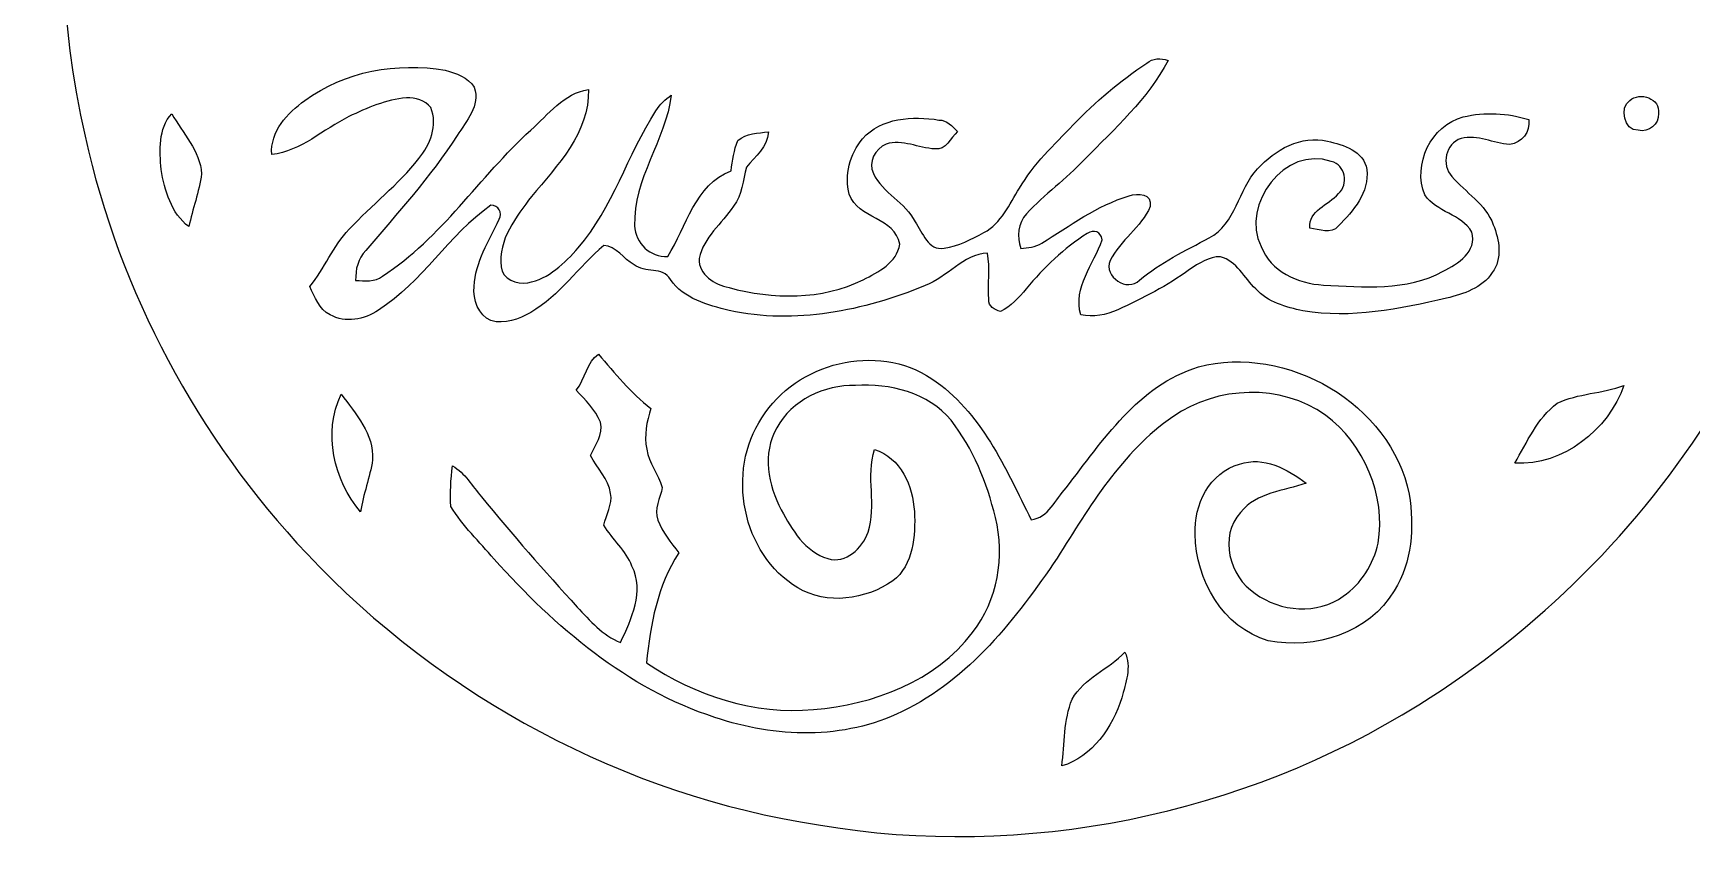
# Model space of a CAD drawing. Header units: centimetres. Extents: x -10.7 to 10.5, y -13.5 to 13.3.
# Drawn here: x -10.72 to 1.79, y -13.49 to -7.26 of the extents above; entities that cross this region are included whole.
import ezdxf

# ---------------------------------------------------------------- set-up
doc = ezdxf.new("R2010")
doc.units = ezdxf.units.CM
doc.header["$MEASUREMENT"] = 0
doc.layers.add('Camada 1', color=7, linetype='Continuous')

msp = doc.modelspace()

# ---------------------------------------------------------------- linework, layer by layer
at = {"layer": 'Camada 1', "color": 156}
for points, knots in [([(4.67465, 13.28455), (4.71204, 13.28455), (4.7498, 13.2849), (4.78754, 13.28561), (4.78754, 13.28561), (4.86339, 13.08805), (4.90607, 12.87921), (4.99497, 12.68659), (4.99497, 12.68659), (5.36081, 11.79476), (5.98594, 11.04053), (6.65585, 10.35966), (6.65585, 10.35966), (6.84705, 10.17446), (7.01462, 9.96597), (7.21924, 9.79452), (7.21924, 9.79452), (8.05108, 8.96338), (8.90588, 8.12799), (9.49995, 7.10211), (9.49995, 7.10211), (10.20444, 5.90727), (10.45739, 4.44923), (10.17869, 3.08926), (10.17869, 3.08926), (9.94163, 1.92687), (9.27946, 0.88582), (8.42997, 0.07196), (8.42997, 0.07196), (7.70712, -0.61524), (6.86187, -1.17439), (5.95029, -1.57833), (5.95029, -1.57833), (5.81871, -1.62913), (5.82507, -1.78893), (5.82471, -1.90534), (5.82471, -1.90534), (5.81447, -2.03941), (5.96053, -2.12302), (5.95453, -2.25602), (5.95453, -2.25602), (5.95665, -2.48038), (5.95417, -2.70474), (5.95524, -2.92876), (5.95524, -2.92876), (5.96053, -3.10479), (5.85328, -3.26565), (5.70652, -3.35526), (5.70652, -3.35526), (5.70371, -3.48262), (5.70723, -3.60997), (5.70442, -3.73768), (5.70442, -3.73768), (5.70723, -3.84632), (5.63386, -3.93593), (5.56153, -4.00861), (5.56153, -4.00861), (5.39009, -4.18958), (5.17455, -4.32364), (4.94558, -4.41959), (4.94558, -4.41959), (4.93572, -6.37998), (4.94417, -8.34036), (4.94135, -10.30111), (4.94135, -10.30111), (4.93572, -10.53112), (4.95618, -10.76218), (4.9269, -10.99149), (4.9269, -10.99149), (4.77202, -11.0116), (4.61468, -11.01583), (4.46017, -10.99219), (4.46017, -10.99219), (4.42877, -10.77489), (4.4383, -10.55511), (4.43793, -10.33638), (4.43793, -10.33638), (4.43618, -8.36682), (4.44112, -6.39726), (4.43511, -4.42736), (4.43511, -4.42736), (4.17865, -4.31305), (3.93559, -4.1529), (3.7659, -3.92535), (3.7659, -3.92535), (3.64878, -3.76132), (3.70804, -3.54824), (3.69393, -3.36125), (3.69393, -3.36125), (3.5634, -3.26918), (3.429, -3.13689), (3.43746, -2.96403), (3.43746, -2.96403), (3.43782, -2.71744), (3.43605, -2.47085), (3.43782, -2.22462), (3.43782, -2.22462), (3.43393, -2.1149), (3.55811, -2.04998), (3.55458, -1.93957), (3.55458, -1.93957), (3.55706, -1.82667), (3.55988, -1.71309), (3.54507, -1.6016), (3.54507, -1.6016), (3.5239, -1.56386), (3.48402, -1.5441), (3.44735, -1.52576), (3.44735, -1.52576), (2.51848, -1.12041), (1.66758, -0.54081), (0.93732, 0.16121), (0.93732, 0.16121), (0.58632, 0.52105), (0.25822, 0.90664), (-0.00494, 1.33631), (-0.00494, 1.33631), (-0.43003, 2.01012), (-0.7045, 2.77988), (-0.79128, 3.57222), (-0.79128, 3.57222), (-0.88335, 4.42524), (-0.77927, 5.29836), (-0.496, 6.10799), (-0.496, 6.10799), (-0.2025, 6.93773), (0.28963, 7.68314), (0.86359, 8.34495), (0.86359, 8.34495), (1.79175, 9.43574), (2.93299, 10.33285), (3.78777, 11.48855), (3.78777, 11.48855), (4.19064, 12.02619), (4.49579, 12.6365), (4.67465, 13.28455)], [0, 0, 0, 0, 0.02857143, 0.02857143, 0.02857143, 0.02857143, 0.05714286, 0.05714286, 0.05714286, 0.05714286, 0.08571429, 0.08571429, 0.08571429, 0.08571429, 0.11428571, 0.11428571, 0.11428571, 0.11428571, 0.14285714, 0.14285714, 0.14285714, 0.14285714, 0.17142857, 0.17142857, 0.17142857, 0.17142857, 0.2, 0.2, 0.2, 0.2, 0.22857143, 0.22857143, 0.22857143, 0.22857143, 0.25714286, 0.25714286, 0.25714286, 0.25714286, 0.28571429, 0.28571429, 0.28571429, 0.28571429, 0.31428571, 0.31428571, 0.31428571, 0.31428571, 0.34285714, 0.34285714, 0.34285714, 0.34285714, 0.37142857, 0.37142857, 0.37142857, 0.37142857, 0.4, 0.4, 0.4, 0.4, 0.42857143, 0.42857143, 0.42857143, 0.42857143, 0.45714286, 0.45714286, 0.45714286, 0.45714286, 0.48571429, 0.48571429, 0.48571429, 0.48571429, 0.51428571, 0.51428571, 0.51428571, 0.51428571, 0.54285714, 0.54285714, 0.54285714, 0.54285714, 0.57142857, 0.57142857, 0.57142857, 0.57142857, 0.6, 0.6, 0.6, 0.6, 0.62857143, 0.62857143, 0.62857143, 0.62857143, 0.65714286, 0.65714286, 0.65714286, 0.65714286, 0.68571429, 0.68571429, 0.68571429, 0.68571429, 0.71428571, 0.71428571, 0.71428571, 0.71428571, 0.74285714, 0.74285714, 0.74285714, 0.74285714, 0.77142857, 0.77142857, 0.77142857, 0.77142857, 0.8, 0.8, 0.8, 0.8, 0.82857143, 0.82857143, 0.82857143, 0.82857143, 0.85714286, 0.85714286, 0.85714286, 0.85714286, 0.88571429, 0.88571429, 0.88571429, 0.88571429, 0.91428571, 0.91428571, 0.91428571, 0.91428571, 0.94285714, 0.94285714, 0.94285714, 0.94285714, 1, 1, 1, 1]), ([(-3.98955, 9.44633), (-3.82693, 9.46326), (-3.66253, 9.46185), (-3.49956, 9.44845), (-3.49956, 9.44845), (-3.49284, 9.38035), (-3.48614, 9.31192), (-3.48543, 9.24348), (-3.48543, 9.24348), (-3.4858, 7.24429), (-3.48543, 5.24474), (-3.4858, 3.24555), (-3.4858, 3.24555), (-3.48402, 3.13231), (-3.49284, 3.01871), (-3.48085, 2.90547), (-3.48085, 2.90547), (-3.45863, 2.86597), (-3.40888, 2.85608), (-3.37326, 2.83174), (-3.37326, 2.83174), (-3.14607, 2.71392), (-2.98238, 2.49765), (-2.88466, 2.26518), (-2.88466, 2.26518), (-2.79929, 2.02564), (-2.76119, 1.77236), (-2.71744, 1.52259), (-2.71744, 1.52259), (-2.70228, 1.39522), (-2.56292, 1.32785), (-2.55023, 1.19909), (-2.55023, 1.19909), (-2.51919, 0.9779), (-2.52306, 0.7507), (-2.55023, 0.52916), (-2.55023, 0.52916), (-2.55588, 0.44202), (-2.61513, 0.37499), (-2.67053, 0.31255), (-2.67053, 0.31255), (-2.6356, 0.25011), (-2.61338, 0.17215), (-2.54706, 0.13441), (-2.54706, 0.13441), (-2.44474, 0.07832), (-2.32833, 0.05749), (-2.21614, 0.02998), (-2.21614, 0.02998), (-0.80785, -0.28787), (0.48682, -1.07879), (1.41746, -2.18157), (1.41746, -2.18157), (2.37842, -3.29706), (2.95063, -4.7385), (3.02119, -6.20854), (3.02119, -6.20854), (3.0674, -7.57449), (2.68498, -8.94891), (1.95615, -10.10391), (1.95615, -10.10391), (1.397, -11.00137), (0.6283, -11.76619), (-0.26882, -12.325), (-0.26882, -12.325), (-1.6016, -13.15931), (-3.24202, -13.49445), (-4.7939, -13.23162), (-4.7939, -13.23162), (-6.25934, -13.00585), (-7.63551, -12.26855), (-8.64975, -11.18904), (-8.64975, -11.18904), (-9.47526, -10.31346), (-10.06333, -9.21597), (-10.32403, -8.0405), (-10.32403, -8.0405), (-10.71527, -6.33764), (-10.40553, -4.48804), (-9.47949, -3.00637), (-9.47949, -3.00637), (-8.54639, -1.48802), (-6.99135, -0.36476), (-5.2518, 0.02857), (-5.2518, 0.02857), (-5.1181, 0.06173), (-4.96958, 0.07761), (-4.86304, 0.17322), (-4.86304, 0.17322), (-4.81824, 0.21766), (-4.78048, 0.29951), (-4.8341, 0.35136), (-4.8341, 0.35136), (-4.92512, 0.45861), (-4.92195, 0.60607), (-4.92831, 0.73837), (-4.92831, 0.73837), (-4.93041, 0.8957), (-4.93959, 1.0555), (-4.90784, 1.21038), (-4.90784, 1.21038), (-4.88102, 1.32961), (-4.75121, 1.3977), (-4.7452, 1.52364), (-4.7452, 1.52364), (-4.69511, 1.82174), (-4.66972, 2.13535), (-4.51555, 2.40242), (-4.51555, 2.40242), (-4.40019, 2.60914), (-4.22592, 2.79152), (-4.00261, 2.87901), (-4.00261, 2.87901), (-3.99696, 4.87079), (-4.0019, 6.86293), (-4.00015, 8.85472), (-4.00015, 8.85472), (-3.99696, 9.05191), (-4.00967, 9.24983), (-3.98955, 9.44633)], [0, 0, 0, 0, 0.03225806, 0.03225806, 0.03225806, 0.03225806, 0.06451613, 0.06451613, 0.06451613, 0.06451613, 0.09677419, 0.09677419, 0.09677419, 0.09677419, 0.12903226, 0.12903226, 0.12903226, 0.12903226, 0.16129032, 0.16129032, 0.16129032, 0.16129032, 0.19354839, 0.19354839, 0.19354839, 0.19354839, 0.22580645, 0.22580645, 0.22580645, 0.22580645, 0.25806452, 0.25806452, 0.25806452, 0.25806452, 0.29032258, 0.29032258, 0.29032258, 0.29032258, 0.32258065, 0.32258065, 0.32258065, 0.32258065, 0.35483871, 0.35483871, 0.35483871, 0.35483871, 0.38709677, 0.38709677, 0.38709677, 0.38709677, 0.41935484, 0.41935484, 0.41935484, 0.41935484, 0.4516129, 0.4516129, 0.4516129, 0.4516129, 0.48387097, 0.48387097, 0.48387097, 0.48387097, 0.51612903, 0.51612903, 0.51612903, 0.51612903, 0.5483871, 0.5483871, 0.5483871, 0.5483871, 0.58064516, 0.58064516, 0.58064516, 0.58064516, 0.61290323, 0.61290323, 0.61290323, 0.61290323, 0.64516129, 0.64516129, 0.64516129, 0.64516129, 0.67741935, 0.67741935, 0.67741935, 0.67741935, 0.70967742, 0.70967742, 0.70967742, 0.70967742, 0.74193548, 0.74193548, 0.74193548, 0.74193548, 0.77419355, 0.77419355, 0.77419355, 0.77419355, 0.80645161, 0.80645161, 0.80645161, 0.80645161, 0.83870968, 0.83870968, 0.83870968, 0.83870968, 0.87096774, 0.87096774, 0.87096774, 0.87096774, 0.90322581, 0.90322581, 0.90322581, 0.90322581, 0.93548387, 0.93548387, 0.93548387, 0.93548387, 1, 1, 1, 1]), ([(-2.32092, -7.48911), (-2.32092, -7.48911), (-2.32092, -7.48911), (-2.32092, -7.48911), (-2.32092, -7.48911), (-2.52165, -7.62387), (-2.70791, -7.7805), (-2.87548, -7.95513), (-2.87548, -7.95513), (-3.01941, -8.10541), (-3.175, -8.24934), (-3.27978, -8.43209), (-3.27978, -8.43209), (-3.35597, -8.55203), (-3.41558, -8.69597), (-3.54753, -8.76652), (-3.54753, -8.76652), (-3.64172, -8.81732), (-3.74049, -8.86953), (-3.8481, -8.88293), (-3.8481, -8.88293), (-3.97087, -8.90622), (-4.00931, -8.7644), (-4.0661, -8.6861), (-4.0661, -8.6861), (-4.13948, -8.53722), (-4.31341, -8.47124), (-4.3808, -8.32026), (-4.3808, -8.32026), (-4.42453, -8.2363), (-4.36597, -8.13399), (-4.28625, -8.09941), (-4.28625, -8.09941), (-4.16172, -8.06097), (-4.04142, -8.12977), (-3.91829, -8.13611), (-3.91829, -8.13611), (-3.83363, -8.14846), (-3.79835, -8.05249), (-3.74755, -8.00381), (-3.74755, -8.00381), (-3.786, -7.96361), (-3.82729, -7.91915), (-3.88691, -7.91774), (-3.88691, -7.91774), (-4.0841, -7.88704), (-4.32223, -7.89834), (-4.46334, -8.05921), (-4.46334, -8.05921), (-4.55682, -8.17316), (-4.60304, -8.33402), (-4.56282, -8.47794), (-4.56282, -8.47794), (-4.49896, -8.66457), (-4.2164, -8.65116), (-4.18324, -8.85401), (-4.18324, -8.85401), (-4.20229, -8.99337), (-4.34481, -9.06356), (-4.45735, -9.12142), (-4.45735, -9.12142), (-4.77097, -9.27735), (-5.1382, -9.26994), (-5.46981, -9.18104), (-5.46981, -9.18104), (-5.57705, -9.1574), (-5.70018, -9.08649), (-5.69524, -8.9616), (-5.69524, -8.9616), (-5.66278, -8.80251), (-5.52238, -8.69809), (-5.43701, -8.56721), (-5.43701, -8.56721), (-5.36787, -8.4836), (-5.36787, -8.37177), (-5.33822, -8.27263), (-5.33822, -8.27263), (-5.27227, -8.19043), (-5.17701, -8.12341), (-5.17277, -8.0077), (-5.17277, -8.0077), (-5.2518, -8.01616), (-5.33893, -8.01722), (-5.40244, -8.07225), (-5.40244, -8.07225), (-5.43453, -8.14387), (-5.44089, -8.22325), (-5.45465, -8.30014), (-5.45465, -8.30014), (-5.72593, -8.40563), (-5.7912, -8.72101), (-5.93124, -8.94574), (-5.93124, -8.94574), (-6.06565, -8.9549), (-6.17466, -8.84555), (-6.18137, -8.71431), (-6.18137, -8.71431), (-6.19371, -8.36259), (-5.94783, -8.0712), (-5.90479, -7.73077), (-5.90479, -7.73077), (-5.951, -7.76145), (-5.99193, -7.80062), (-6.02051, -7.84859), (-6.02051, -7.84859), (-6.23639, -8.18091), (-6.34434, -8.57744), (-6.60576, -8.88083), (-6.60576, -8.88083), (-6.70842, -8.99653), (-6.82871, -9.11613), (-6.98746, -9.144), (-6.98746, -9.144), (-7.06966, -9.16023), (-7.17902, -9.11684), (-7.18679, -9.02334), (-7.18679, -9.02334), (-7.21289, -8.82049), (-7.07248, -8.64622), (-6.95854, -8.49347), (-6.95854, -8.49347), (-6.76521, -8.26065), (-6.52073, -8.01334), (-6.52921, -7.68843), (-6.52921, -7.68843), (-6.71476, -7.71525), (-6.83153, -7.87822), (-6.96453, -7.99358), (-6.96453, -7.99358), (-7.34942, -8.34777), (-7.63729, -8.80638), (-8.08178, -9.09425), (-8.08178, -9.09425), (-8.13928, -9.14188), (-8.21548, -9.12883), (-8.28428, -9.12741), (-8.28428, -9.12741), (-8.28674, -9.04416), (-8.26664, -8.96231), (-8.20772, -8.90093), (-8.20772, -8.90093), (-7.96995, -8.61905), (-7.71842, -8.34672), (-7.51874, -8.03485), (-7.51874, -8.03485), (-7.44996, -7.92551), (-7.34272, -7.8112), (-7.38998, -7.67079), (-7.38998, -7.67079), (-7.43654, -7.59566), (-7.52792, -7.56496), (-7.60871, -7.54274), (-7.60871, -7.54274), (-7.97277, -7.481), (-8.36576, -7.54873), (-8.66668, -7.77063), (-8.66668, -7.77063), (-8.79968, -7.86553), (-8.9281, -8.00311), (-8.91716, -8.17879), (-8.91716, -8.17879), (-8.6942, -8.15199), (-8.52981, -7.98688), (-8.33543, -7.89235), (-8.33543, -7.89235), (-8.19855, -7.82601), (-8.05497, -7.76427), (-7.90151, -7.75124), (-7.90151, -7.75124), (-7.83519, -7.74982), (-7.76005, -7.76781), (-7.71806, -7.82425), (-7.71806, -7.82425), (-7.66197, -7.95725), (-7.72266, -8.10365), (-7.80767, -8.20914), (-7.80767, -8.20914), (-7.96395, -8.40422), (-8.16256, -8.55944), (-8.33366, -8.74112), (-8.33366, -8.74112), (-8.45678, -8.86741), (-8.51711, -9.03851), (-8.6307, -9.17292), (-8.6307, -9.17292), (-8.59084, -9.25018), (-8.5612, -9.34473), (-8.47689, -9.386), (-8.47689, -9.386), (-8.36189, -9.45232), (-8.21831, -9.42162), (-8.11283, -9.35036), (-8.11283, -9.35036), (-7.78262, -9.14152), (-7.58367, -8.78416), (-7.2651, -8.56085), (-7.2651, -8.56085), (-7.20865, -8.55556), (-7.17303, -8.61976), (-7.2016, -8.66634), (-7.2016, -8.66634), (-7.2785, -8.8286), (-7.38292, -8.98771), (-7.3921, -9.17256), (-7.3921, -9.17256), (-7.39951, -9.27099), (-7.3607, -9.38812), (-7.26405, -9.4301), (-7.26405, -9.4301), (-7.16104, -9.45973), (-7.0545, -9.41987), (-6.96489, -9.36871), (-6.96489, -9.36871), (-6.74652, -9.24065), (-6.60293, -9.02475), (-6.41419, -8.86283), (-6.41419, -8.86283), (-6.3193, -8.87024), (-6.26426, -8.96408), (-6.18596, -9.00852), (-6.18596, -9.00852), (-6.10517, -9.07486), (-5.9683, -9.01876), (-5.91185, -9.12106), (-5.91185, -9.12106), (-5.80955, -9.26358), (-5.63033, -9.31403), (-5.46805, -9.35389), (-5.46805, -9.35389), (-4.97134, -9.46326), (-4.45487, -9.35496), (-3.99097, -9.16622), (-3.99097, -9.16622), (-3.82376, -9.10201), (-3.70804, -8.93339), (-3.52036, -8.92033), (-3.52036, -8.92033), (-3.50131, -9.03639), (-3.52107, -9.15387), (-3.51084, -9.27064), (-3.51084, -9.27064), (-3.51649, -9.3239), (-3.46638, -9.34755), (-3.4237, -9.36201), (-3.4237, -9.36201), (-3.34573, -9.3218), (-3.28471, -9.25653), (-3.22862, -9.19056), (-3.22862, -9.19056), (-3.09738, -9.03005), (-2.94464, -8.884), (-2.76859, -8.77288), (-2.76859, -8.77288), (-2.72133, -8.74112), (-2.66417, -8.75946), (-2.65711, -8.82049), (-2.65711, -8.82049), (-2.71992, -9.0064), (-2.87655, -9.1768), (-2.81798, -9.38705), (-2.81798, -9.38705), (-2.72274, -9.40364), (-2.62643, -9.38883), (-2.53894, -9.3479), (-2.53894, -9.3479), (-2.35055, -9.26253), (-2.16534, -9.16727), (-1.99813, -9.04451), (-1.99813, -9.04451), (-1.92829, -8.99795), (-1.85208, -8.94715), (-1.76494, -8.94856), (-1.76494, -8.94856), (-1.64112, -8.98172), (-1.58503, -9.10766), (-1.49895, -9.1902), (-1.49895, -9.1902), (-1.40828, -9.29181), (-1.2707, -9.32709), (-1.14299, -9.35672), (-1.14299, -9.35672), (-0.77998, -9.4167), (-0.41416, -9.34295), (-0.06068, -9.26182), (-0.06068, -9.26182), (0.06667, -9.2283), (0.20849, -9.18598), (0.28363, -9.0685), (0.28363, -9.0685), (0.36194, -8.96338), (0.3376, -8.82015), (0.29138, -8.70691), (0.29138, -8.70691), (0.23424, -8.55098), (0.08254, -8.46525), (-0.0201, -8.34319), (-0.0201, -8.34319), (-0.10125, -8.25782), (-0.06843, -8.0913), (0.04903, -8.0578), (0.04903, -8.0578), (0.17392, -8.02323), (0.29245, -8.09554), (0.41556, -8.10224), (0.41556, -8.10224), (0.50906, -8.08848), (0.5715, -8.0091), (0.55845, -7.91491), (0.55845, -7.91491), (0.40004, -7.86448), (0.22718, -7.85459), (0.06526, -7.89481), (0.06526, -7.89481), (-0.17638, -7.95796), (-0.31962, -8.25287), (-0.22365, -8.48218), (-0.22365, -8.48218), (-0.1397, -8.61554), (0.05291, -8.62471), (0.12982, -8.76229), (0.12982, -8.76229), (0.17285, -8.90905), (0.0247, -9.00289), (-0.08678, -9.05722), (-0.08678, -9.05722), (-0.36194, -9.21032), (-0.68757, -9.17539), (-0.98918, -9.16164), (-0.98918, -9.16164), (-1.17968, -9.15212), (-1.38711, -9.05862), (-1.45873, -8.87024), (-1.45873, -8.87024), (-1.6129, -8.5552), (-1.27881, -8.10718), (-0.92991, -8.23066), (-0.92991, -8.23066), (-0.82303, -8.25217), (-0.7955, -8.40598), (-0.87629, -8.47302), (-0.87629, -8.47302), (-0.94933, -8.56192), (-1.10348, -8.59508), (-1.09007, -8.73371), (-1.09007, -8.73371), (-1.01988, -8.74041), (-0.93169, -8.78382), (-0.87665, -8.71714), (-0.87665, -8.71714), (-0.76341, -8.60636), (-0.64135, -8.46067), (-0.6618, -8.29168), (-0.6618, -8.29168), (-0.68333, -8.14987), (-0.83819, -8.10506), (-0.95744, -8.07826), (-0.95744, -8.07826), (-1.15639, -8.02852), (-1.35573, -8.1421), (-1.48554, -8.2864), (-1.48554, -8.2864), (-1.633, -8.44196), (-1.64747, -8.7002), (-1.84996, -8.80638), (-1.84996, -8.80638), (-2.03022, -8.90305), (-2.21684, -8.99125), (-2.37489, -9.12388), (-2.37489, -9.12388), (-2.46732, -9.21985), (-2.64759, -9.09954), (-2.59644, -8.97607), (-2.59644, -8.97607), (-2.5206, -8.82368), (-2.36078, -8.72771), (-2.29517, -8.57003), (-2.29517, -8.57003), (-2.27612, -8.46983), (-2.38653, -8.46737), (-2.45426, -8.48888), (-2.45426, -8.48888), (-2.69487, -8.56368), (-2.89984, -8.71502), (-3.11221, -8.8459), (-3.11221, -8.8459), (-3.15841, -8.87835), (-3.21627, -8.87835), (-3.26989, -8.88612), (-3.26989, -8.88612), (-3.30164, -8.79686), (-3.29247, -8.69562), (-3.2265, -8.62436), (-3.2265, -8.62436), (-3.09104, -8.47794), (-2.92734, -8.36153), (-2.79082, -8.21584), (-2.79082, -8.21584), (-2.56329, -7.98335), (-2.31174, -7.7604), (-2.15971, -7.46831), (-2.15971, -7.46831), (-2.21509, -7.45101), (-2.27436, -7.45031), (-2.32092, -7.48911)], [0, 0, 0, 0, 0.00980392, 0.00980392, 0.00980392, 0.00980392, 0.01960784, 0.01960784, 0.01960784, 0.01960784, 0.02941176, 0.02941176, 0.02941176, 0.02941176, 0.03921569, 0.03921569, 0.03921569, 0.03921569, 0.04901961, 0.04901961, 0.04901961, 0.04901961, 0.05882353, 0.05882353, 0.05882353, 0.05882353, 0.06862745, 0.06862745, 0.06862745, 0.06862745, 0.07843137, 0.07843137, 0.07843137, 0.07843137, 0.08823529, 0.08823529, 0.08823529, 0.08823529, 0.09803922, 0.09803922, 0.09803922, 0.09803922, 0.10784314, 0.10784314, 0.10784314, 0.10784314, 0.11764706, 0.11764706, 0.11764706, 0.11764706, 0.12745098, 0.12745098, 0.12745098, 0.12745098, 0.1372549, 0.1372549, 0.1372549, 0.1372549, 0.14705882, 0.14705882, 0.14705882, 0.14705882, 0.15686275, 0.15686275, 0.15686275, 0.15686275, 0.16666667, 0.16666667, 0.16666667, 0.16666667, 0.17647059, 0.17647059, 0.17647059, 0.17647059, 0.18627451, 0.18627451, 0.18627451, 0.18627451, 0.19607843, 0.19607843, 0.19607843, 0.19607843, 0.20588235, 0.20588235, 0.20588235, 0.20588235, 0.21568627, 0.21568627, 0.21568627, 0.21568627, 0.2254902, 0.2254902, 0.2254902, 0.2254902, 0.23529412, 0.23529412, 0.23529412, 0.23529412, 0.24509804, 0.24509804, 0.24509804, 0.24509804, 0.25490196, 0.25490196, 0.25490196, 0.25490196, 0.26470588, 0.26470588, 0.26470588, 0.26470588, 0.2745098, 0.2745098, 0.2745098, 0.2745098, 0.28431373, 0.28431373, 0.28431373, 0.28431373, 0.29411765, 0.29411765, 0.29411765, 0.29411765, 0.30392157, 0.30392157, 0.30392157, 0.30392157, 0.31372549, 0.31372549, 0.31372549, 0.31372549, 0.32352941, 0.32352941, 0.32352941, 0.32352941, 0.33333333, 0.33333333, 0.33333333, 0.33333333, 0.34313725, 0.34313725, 0.34313725, 0.34313725, 0.35294118, 0.35294118, 0.35294118, 0.35294118, 0.3627451, 0.3627451, 0.3627451, 0.3627451, 0.37254902, 0.37254902, 0.37254902, 0.37254902, 0.38235294, 0.38235294, 0.38235294, 0.38235294, 0.39215686, 0.39215686, 0.39215686, 0.39215686, 0.40196078, 0.40196078, 0.40196078, 0.40196078, 0.41176471, 0.41176471, 0.41176471, 0.41176471, 0.42156863, 0.42156863, 0.42156863, 0.42156863, 0.43137255, 0.43137255, 0.43137255, 0.43137255, 0.44117647, 0.44117647, 0.44117647, 0.44117647, 0.45098039, 0.45098039, 0.45098039, 0.45098039, 0.46078431, 0.46078431, 0.46078431, 0.46078431, 0.47058824, 0.47058824, 0.47058824, 0.47058824, 0.48039216, 0.48039216, 0.48039216, 0.48039216, 0.49019608, 0.49019608, 0.49019608, 0.49019608, 0.5, 0.5, 0.5, 0.5, 0.50980392, 0.50980392, 0.50980392, 0.50980392, 0.51960784, 0.51960784, 0.51960784, 0.51960784, 0.52941176, 0.52941176, 0.52941176, 0.52941176, 0.53921569, 0.53921569, 0.53921569, 0.53921569, 0.54901961, 0.54901961, 0.54901961, 0.54901961, 0.55882353, 0.55882353, 0.55882353, 0.55882353, 0.56862745, 0.56862745, 0.56862745, 0.56862745, 0.57843137, 0.57843137, 0.57843137, 0.57843137, 0.58823529, 0.58823529, 0.58823529, 0.58823529, 0.59803922, 0.59803922, 0.59803922, 0.59803922, 0.60784314, 0.60784314, 0.60784314, 0.60784314, 0.61764706, 0.61764706, 0.61764706, 0.61764706, 0.62745098, 0.62745098, 0.62745098, 0.62745098, 0.6372549, 0.6372549, 0.6372549, 0.6372549, 0.64705882, 0.64705882, 0.64705882, 0.64705882, 0.65686275, 0.65686275, 0.65686275, 0.65686275, 0.66666667, 0.66666667, 0.66666667, 0.66666667, 0.67647059, 0.67647059, 0.67647059, 0.67647059, 0.68627451, 0.68627451, 0.68627451, 0.68627451, 0.69607843, 0.69607843, 0.69607843, 0.69607843, 0.70588235, 0.70588235, 0.70588235, 0.70588235, 0.71568627, 0.71568627, 0.71568627, 0.71568627, 0.7254902, 0.7254902, 0.7254902, 0.7254902, 0.73529412, 0.73529412, 0.73529412, 0.73529412, 0.74509804, 0.74509804, 0.74509804, 0.74509804, 0.75490196, 0.75490196, 0.75490196, 0.75490196, 0.76470588, 0.76470588, 0.76470588, 0.76470588, 0.7745098, 0.7745098, 0.7745098, 0.7745098, 0.78431373, 0.78431373, 0.78431373, 0.78431373, 0.79411765, 0.79411765, 0.79411765, 0.79411765, 0.80392157, 0.80392157, 0.80392157, 0.80392157, 0.81372549, 0.81372549, 0.81372549, 0.81372549, 0.82352941, 0.82352941, 0.82352941, 0.82352941, 0.83333333, 0.83333333, 0.83333333, 0.83333333, 0.84313725, 0.84313725, 0.84313725, 0.84313725, 0.85294118, 0.85294118, 0.85294118, 0.85294118, 0.8627451, 0.8627451, 0.8627451, 0.8627451, 0.87254902, 0.87254902, 0.87254902, 0.87254902, 0.88235294, 0.88235294, 0.88235294, 0.88235294, 0.89215686, 0.89215686, 0.89215686, 0.89215686, 0.90196078, 0.90196078, 0.90196078, 0.90196078, 0.91176471, 0.91176471, 0.91176471, 0.91176471, 0.92156863, 0.92156863, 0.92156863, 0.92156863, 0.93137255, 0.93137255, 0.93137255, 0.93137255, 0.94117647, 0.94117647, 0.94117647, 0.94117647, 0.95098039, 0.95098039, 0.95098039, 0.95098039, 0.96078431, 0.96078431, 0.96078431, 0.96078431, 0.97058824, 0.97058824, 0.97058824, 0.97058824, 0.98039216, 0.98039216, 0.98039216, 0.98039216, 1, 1, 1, 1]), ([(1.32009, -7.77027), (1.32009, -7.77027), (1.32009, -7.77027), (1.32009, -7.77027), (1.32009, -7.77027), (1.24249, -7.8253), (1.27528, -7.99641), (1.3836, -7.99535), (1.3836, -7.99535), (1.46402, -8.0137), (1.54128, -7.95126), (1.5374, -7.86835), (1.5374, -7.86835), (1.55292, -7.75475), (1.39734, -7.7029), (1.32009, -7.77027)], [0, 0, 0, 0, 0.2, 0.2, 0.2, 0.2, 0.4, 0.4, 0.4, 0.4, 0.6, 0.6, 0.6, 0.6, 1, 1, 1, 1]), ([(-9.75112, -8.29098), (-9.75112, -8.29098), (-9.75112, -8.29098), (-9.75112, -8.29098), (-9.75112, -8.29098), (-9.72396, -8.44727), (-9.67457, -8.62224), (-9.54193, -8.72172), (-9.54193, -8.72172), (-9.51406, -8.58801), (-9.46326, -8.45996), (-9.44633, -8.3245), (-9.44633, -8.3245), (-9.45373, -8.14704), (-9.59131, -8.01863), (-9.67034, -7.87011), (-9.67034, -7.87011), (-9.77406, -7.983), (-9.76029, -8.14951), (-9.75112, -8.29098)], [0, 0, 0, 0, 0.16666667, 0.16666667, 0.16666667, 0.16666667, 0.33333333, 0.33333333, 0.33333333, 0.33333333, 0.5, 0.5, 0.5, 0.5, 0.66666667, 0.66666667, 0.66666667, 0.66666667, 1, 1, 1, 1]), ([(-6.62128, -9.95327), (-6.62128, -9.95327), (-6.62128, -9.95327), (-6.62128, -9.95327), (-6.62128, -9.95327), (-6.55355, -10.0277), (-6.4777, -10.10002), (-6.4396, -10.19598), (-6.4396, -10.19598), (-6.4149, -10.28946), (-6.47805, -10.36672), (-6.51333, -10.44751), (-6.51333, -10.44751), (-6.46606, -10.54381), (-6.37821, -10.62214), (-6.36198, -10.73291), (-6.36198, -10.73291), (-6.34753, -10.81687), (-6.3948, -10.89271), (-6.41244, -10.97244), (-6.41244, -10.97244), (-6.34965, -11.08039), (-6.24628, -11.16188), (-6.20148, -11.28148), (-6.20148, -11.28148), (-6.10446, -11.47056), (-6.20606, -11.67977), (-6.28685, -11.85509), (-6.28685, -11.85509), (-6.42372, -11.80606), (-6.51686, -11.69), (-6.61458, -11.58909), (-6.61458, -11.58909), (-6.86047, -11.3171), (-7.10352, -11.04229), (-7.33565, -10.75867), (-7.33565, -10.75867), (-7.4055, -10.67788), (-7.45842, -10.57768), (-7.55509, -10.52512), (-7.55509, -10.52512), (-7.56496, -10.62637), (-7.5759, -10.72902), (-7.56637, -10.83132), (-7.56637, -10.83132), (-7.47642, -10.97704), (-7.35188, -11.09698), (-7.24076, -11.22715), (-7.24076, -11.22715), (-6.78215, -11.73762), (-6.23922, -12.20645), (-5.57564, -12.42094), (-5.57564, -12.42094), (-5.12197, -12.57582), (-4.60304, -12.59275), (-4.1656, -12.3765), (-4.1656, -12.3765), (-3.65901, -12.13309), (-3.30305, -11.67553), (-2.99649, -11.21938), (-2.99649, -11.21938), (-2.75061, -10.8331), (-2.5093, -10.41893), (-2.12372, -10.15471), (-2.12372, -10.15471), (-1.78893, -9.92187), (-1.3088, -9.90353), (-0.97296, -10.14236), (-0.97296, -10.14236), (-0.68262, -10.36072), (-0.5154, -10.74632), (-0.57608, -11.10721), (-0.57608, -11.10721), (-0.60995, -11.2663), (-0.7052, -11.41411), (-0.83889, -11.50761), (-0.83889, -11.50761), (-1.03258, -11.64872), (-1.3155, -11.62649), (-1.50388, -11.48608), (-1.50388, -11.48608), (-1.69898, -11.35803), (-1.7787, -11.05817), (-1.6129, -10.87578), (-1.6129, -10.87578), (-1.49331, -10.72232), (-1.28763, -10.71633), (-1.11901, -10.65423), (-1.11901, -10.65423), (-1.26012, -10.54876), (-1.44039, -10.44963), (-1.62065, -10.51172), (-1.62065, -10.51172), (-1.84679, -10.57205), (-1.96673, -10.82075), (-1.95615, -11.04089), (-1.95615, -11.04089), (-1.95262, -11.38132), (-1.74625, -11.74574), (-1.40475, -11.84275), (-1.40475, -11.84275), (-1.0555, -11.9119), (-0.64169, -11.78524), (-0.45507, -11.46562), (-0.45507, -11.46562), (-0.31784, -11.25114), (-0.30514, -10.98408), (-0.34254, -10.73925), (-0.34254, -10.73925), (-0.48083, -10.05346), (-1.26646, -9.60366), (-1.93145, -9.779), (-1.93145, -9.779), (-2.38441, -9.91693), (-2.65289, -10.33673), (-2.92876, -10.68987), (-2.92876, -10.68987), (-3.00743, -10.77701), (-3.06175, -10.91564), (-3.19229, -10.93082), (-3.19229, -10.93082), (-3.3849, -10.54311), (-3.56834, -10.1166), (-3.94158, -9.86754), (-3.94158, -9.86754), (-4.35327, -9.59097), (-4.965, -9.74619), (-5.22145, -10.16246), (-5.22145, -10.16246), (-5.49275, -10.56569), (-5.37386, -11.19152), (-4.95158, -11.4434), (-4.95158, -11.4434), (-4.73216, -11.57781), (-4.44041, -11.53195), (-4.23474, -11.3926), (-4.23474, -11.3926), (-4.08023, -11.27019), (-4.06188, -11.05181), (-4.07246, -10.86908), (-4.07246, -10.86908), (-4.08305, -10.67822), (-4.17547, -10.46161), (-4.37303, -10.40165), (-4.37303, -10.40165), (-4.43793, -10.60484), (-4.35504, -10.82286), (-4.4217, -11.02535), (-4.4217, -11.02535), (-4.46439, -11.14565), (-4.58786, -11.26455), (-4.7251, -11.22432), (-4.7251, -11.22432), (-4.89725, -11.17282), (-4.99497, -11.00561), (-5.07541, -10.85744), (-5.07541, -10.85744), (-5.17418, -10.67011), (-5.22145, -10.43199), (-5.10962, -10.23937), (-5.10962, -10.23937), (-4.99745, -10.02665), (-4.75121, -9.91588), (-4.51731, -9.91834), (-4.51731, -9.91834), (-4.25662, -9.90318), (-3.96769, -9.9702), (-3.79623, -10.18151), (-3.79623, -10.18151), (-3.62832, -10.39388), (-3.52602, -10.65176), (-3.46109, -10.91282), (-3.46109, -10.91282), (-3.38737, -11.2088), (-3.44452, -11.53795), (-3.63361, -11.78065), (-3.63361, -11.78065), (-3.91371, -12.15073), (-4.38255, -12.32393), (-4.832, -12.36203), (-4.832, -12.36203), (-5.27826, -12.40155), (-5.72452, -12.25797), (-6.09211, -12.00891), (-6.09211, -12.00891), (-6.0639, -11.72174), (-6.00745, -11.42646), (-5.84904, -11.18022), (-5.84904, -11.18022), (-5.9069, -11.10156), (-5.96971, -11.02501), (-6.00745, -10.93399), (-6.00745, -10.93399), (-6.03673, -10.85003), (-5.98664, -10.76888), (-5.97288, -10.6874), (-5.97288, -10.6874), (-6.00321, -10.58827), (-6.07342, -10.50395), (-6.09035, -10.39988), (-6.09035, -10.39988), (-6.11116, -10.29582), (-6.08999, -10.19033), (-6.05895, -10.0912), (-6.05895, -10.0912), (-6.21064, -9.97513), (-6.32989, -9.8252), (-6.45478, -9.68304), (-6.45478, -9.68304), (-6.54015, -9.73666), (-6.55284, -9.87319), (-6.62128, -9.95327)], [0, 0, 0, 0, 0.01851852, 0.01851852, 0.01851852, 0.01851852, 0.03703704, 0.03703704, 0.03703704, 0.03703704, 0.05555556, 0.05555556, 0.05555556, 0.05555556, 0.07407407, 0.07407407, 0.07407407, 0.07407407, 0.09259259, 0.09259259, 0.09259259, 0.09259259, 0.11111111, 0.11111111, 0.11111111, 0.11111111, 0.12962963, 0.12962963, 0.12962963, 0.12962963, 0.14814815, 0.14814815, 0.14814815, 0.14814815, 0.16666667, 0.16666667, 0.16666667, 0.16666667, 0.18518519, 0.18518519, 0.18518519, 0.18518519, 0.2037037, 0.2037037, 0.2037037, 0.2037037, 0.22222222, 0.22222222, 0.22222222, 0.22222222, 0.24074074, 0.24074074, 0.24074074, 0.24074074, 0.25925926, 0.25925926, 0.25925926, 0.25925926, 0.27777778, 0.27777778, 0.27777778, 0.27777778, 0.2962963, 0.2962963, 0.2962963, 0.2962963, 0.31481481, 0.31481481, 0.31481481, 0.31481481, 0.33333333, 0.33333333, 0.33333333, 0.33333333, 0.35185185, 0.35185185, 0.35185185, 0.35185185, 0.37037037, 0.37037037, 0.37037037, 0.37037037, 0.38888889, 0.38888889, 0.38888889, 0.38888889, 0.40740741, 0.40740741, 0.40740741, 0.40740741, 0.42592593, 0.42592593, 0.42592593, 0.42592593, 0.44444444, 0.44444444, 0.44444444, 0.44444444, 0.46296296, 0.46296296, 0.46296296, 0.46296296, 0.48148148, 0.48148148, 0.48148148, 0.48148148, 0.5, 0.5, 0.5, 0.5, 0.51851852, 0.51851852, 0.51851852, 0.51851852, 0.53703704, 0.53703704, 0.53703704, 0.53703704, 0.55555556, 0.55555556, 0.55555556, 0.55555556, 0.57407407, 0.57407407, 0.57407407, 0.57407407, 0.59259259, 0.59259259, 0.59259259, 0.59259259, 0.61111111, 0.61111111, 0.61111111, 0.61111111, 0.62962963, 0.62962963, 0.62962963, 0.62962963, 0.64814815, 0.64814815, 0.64814815, 0.64814815, 0.66666667, 0.66666667, 0.66666667, 0.66666667, 0.68518519, 0.68518519, 0.68518519, 0.68518519, 0.7037037, 0.7037037, 0.7037037, 0.7037037, 0.72222222, 0.72222222, 0.72222222, 0.72222222, 0.74074074, 0.74074074, 0.74074074, 0.74074074, 0.75925926, 0.75925926, 0.75925926, 0.75925926, 0.77777778, 0.77777778, 0.77777778, 0.77777778, 0.7962963, 0.7962963, 0.7962963, 0.7962963, 0.81481481, 0.81481481, 0.81481481, 0.81481481, 0.83333333, 0.83333333, 0.83333333, 0.83333333, 0.85185185, 0.85185185, 0.85185185, 0.85185185, 0.87037037, 0.87037037, 0.87037037, 0.87037037, 0.88888889, 0.88888889, 0.88888889, 0.88888889, 0.90740741, 0.90740741, 0.90740741, 0.90740741, 0.92592593, 0.92592593, 0.92592593, 0.92592593, 0.94444444, 0.94444444, 0.94444444, 0.94444444, 0.96296296, 0.96296296, 0.96296296, 0.96296296, 1, 1, 1, 1]), ([(-8.24688, -10.87191), (-8.24688, -10.87191), (-8.24688, -10.87191), (-8.24688, -10.87191), (-8.24688, -10.87191), (-8.22783, -10.73855), (-8.17668, -10.61261), (-8.15692, -10.47996), (-8.15692, -10.47996), (-8.14282, -10.28629), (-8.28639, -10.13071), (-8.39328, -9.98466), (-8.39328, -9.98466), (-8.53193, -10.27606), (-8.45079, -10.63201), (-8.24688, -10.87191)], [0, 0, 0, 0, 0.2, 0.2, 0.2, 0.2, 0.4, 0.4, 0.4, 0.4, 0.6, 0.6, 0.6, 0.6, 1, 1, 1, 1]), ([(0.77328, -10.05346), (0.77328, -10.05346), (0.77328, -10.05346), (0.77328, -10.05346), (0.77328, -10.05346), (0.62301, -10.16635), (0.54645, -10.34661), (0.45332, -10.5043), (0.45332, -10.5043), (0.81845, -10.52512), (1.15817, -10.25348), (1.27706, -9.91799), (1.27706, -9.91799), (1.11371, -9.98044), (0.93062, -9.97691), (0.77328, -10.05346)], [0, 0, 0, 0, 0.2, 0.2, 0.2, 0.2, 0.4, 0.4, 0.4, 0.4, 0.6, 0.6, 0.6, 0.6, 1, 1, 1, 1]), ([(-2.88361, -12.28266), (-2.88361, -12.28266), (-2.88361, -12.28266), (-2.88361, -12.28266), (-2.88361, -12.28266), (-2.94604, -12.44211), (-2.94111, -12.6185), (-2.9605, -12.78714), (-2.9605, -12.78714), (-2.72979, -12.71658), (-2.58056, -12.49362), (-2.50825, -12.27454), (-2.50825, -12.27454), (-2.48214, -12.16306), (-2.43134, -12.03995), (-2.48567, -11.92917), (-2.48567, -11.92917), (-2.60914, -12.05759), (-2.79259, -12.12427), (-2.88361, -12.28266)], [0, 0, 0, 0, 0.16666667, 0.16666667, 0.16666667, 0.16666667, 0.33333333, 0.33333333, 0.33333333, 0.33333333, 0.5, 0.5, 0.5, 0.5, 0.66666667, 0.66666667, 0.66666667, 0.66666667, 1, 1, 1, 1])]:
    msp.add_open_spline(points, degree=3, knots=knots, dxfattribs=at)

doc.saveas('drawing.dxf')
